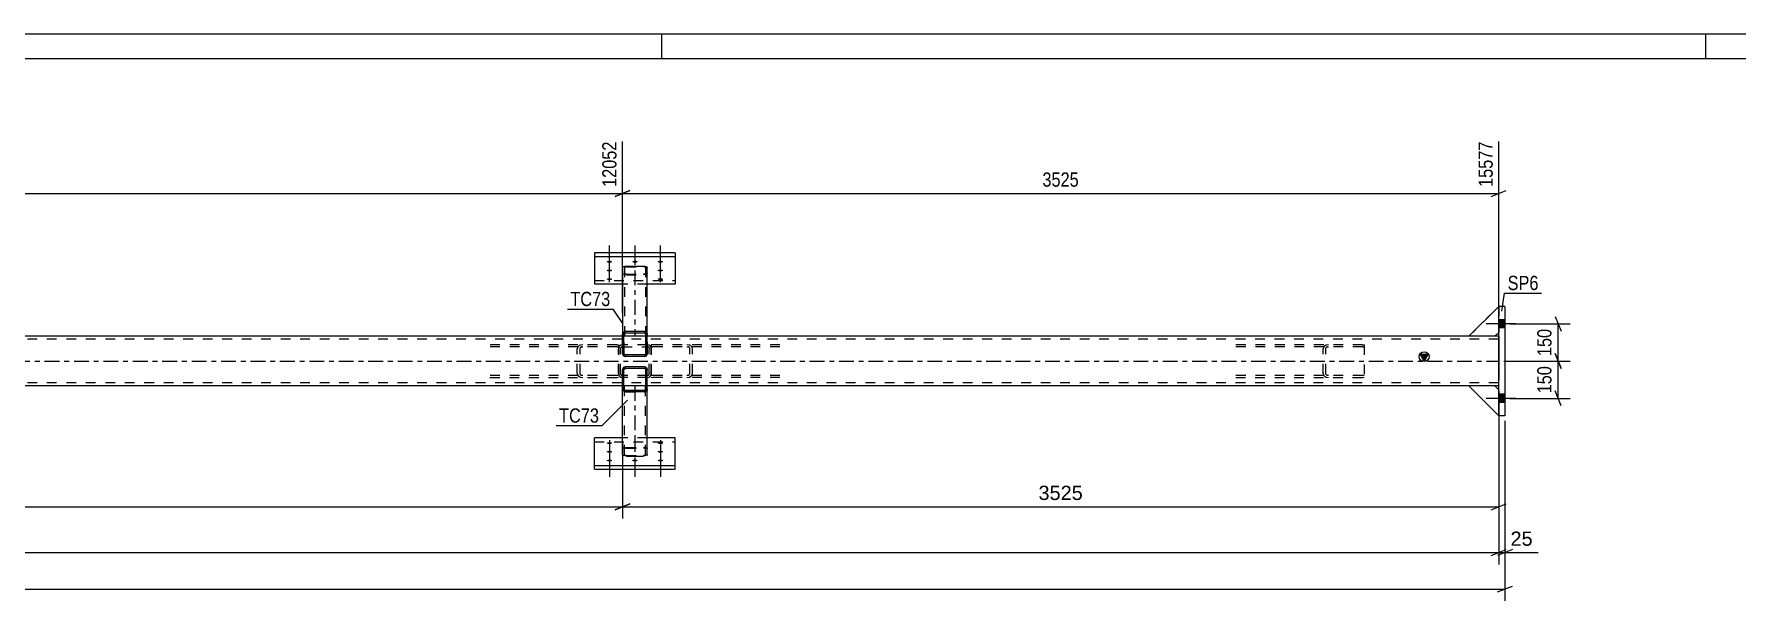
# Model space of a CAD drawing. Header units: millimetres. Extents: x -188 to 1001, y -633 to 208.
# Drawn here: x 454.7 to 797.2, y 93.7 to 207.8 of the extents above; entities that cross this region are included whole.
import ezdxf

# ---------------------------------------------------------------- set-up
doc = ezdxf.new("R2010")
doc.units = ezdxf.units.MM
doc.linetypes.add('DXK_LINE_DOT2', pattern=[3.9198, 1.9599, -1.9599])
doc.linetypes.add('DXK_LINE_DOT3', pattern=[5.9187, 2.979, -0.9799, 0.9799, -0.9799])
doc.styles.add('Arial', font='ARIAL.TTF', dxfattribs={"height": 0.2})
doc.styles.add('Arial Narrow', font='ARIALN.TTF', dxfattribs={"height": 0.2})

# ---------------------------------------------------------------- blocks, each defined once
blk = doc.blocks.new('Unknown-761552178-1163')
at = {"color": 5, "linetype": 'Continuous'}
for p, q in [((1000.95, 207.78), (-188.05, 207.78)), ((580.95, 202.78), (580.95, 207.78)), ((790.95, 202.78), (790.95, 207.78)), ((995.95, 202.78), (-183.05, 202.78))]:
    blk.add_line(p, q, dxfattribs=at)
blk = doc.blocks.new('Part-761552178-2354 - 2231')
at = {"color": 2, "linetype": 'Continuous'}
for p, q in [((743.3, 146.98), (749.3, 152.98)), ((749.3, 147.73), (748.55, 146.98)), ((748.55, 146.98), (743.3, 146.98))]:
    blk.add_line(p, q, dxfattribs=at)
at = {"color": 7, "linetype": 'DXK_LINE_DOT2'}
for p, q in [((749.3, 152.98), (749.3, 152.98)), ((749.3, 152.98), (749.3, 147.73)), ((749.3, 152.98), (749.3, 152.98)), ((749.3, 147.73), (749.3, 147.73)), ((749.3, 147.73), (749.3, 147.73))]:
    blk.add_line(p, q, dxfattribs=at)
blk = doc.blocks.new('Part-761552178-2298 - 2231')
at = {"color": 2, "linetype": 'Continuous'}
for p, q in [((573.11, 160.91), (573.29, 161)), ((573.29, 161), (573.55, 161.06)), ((573.55, 161.06), (573.85, 161.08)), ((573.85, 161.08), (577.25, 161.08)), ((577.25, 161.08), (577.56, 161.06)), ((577.56, 161.06), (577.82, 161)), ((577.82, 161), (577.99, 160.91)), ((573.05, 160.8), (573.11, 160.91)), ((573.05, 160.8), (573.05, 147.34)), ((577.99, 160.91), (578.05, 160.8)), ((578.05, 146.98), (578.05, 160.8)), ((577.75, 146.98), (573.35, 146.98)), ((578.05, 146.98), (578.05, 146.98))]:
    blk.add_line(p, q, dxfattribs=at)
at = {"color": 7, "linetype": 'DXK_LINE_DOT2'}
for p, q in [((573.11, 159.53), (573.05, 159.64)), ((573.29, 159.45), (573.11, 159.53)), ((573.55, 159.39), (573.29, 159.45)), ((573.48, 160.85), (573.45, 160.8)), ((573.45, 160.8), (573.45, 147.89)), ((573.45, 159.64), (573.48, 159.59)), ((573.57, 160.9), (573.48, 160.85)), ((573.48, 159.59), (573.57, 159.54)), ((573.85, 159.37), (573.55, 159.39)), ((573.7, 160.93), (573.57, 160.9)), ((573.57, 159.54), (573.7, 159.51)), ((573.85, 160.94), (573.7, 160.93)), ((573.7, 159.51), (573.85, 159.5)), ((573.85, 160.94), (577.25, 160.94)), ((573.85, 159.5), (577.25, 159.5)), ((573.85, 159.37), (577.25, 159.37)), ((577.41, 160.93), (577.25, 160.94)), ((577.25, 159.5), (577.41, 159.51)), ((577.56, 159.39), (577.25, 159.37)), ((577.54, 160.9), (577.41, 160.93)), ((577.41, 159.51), (577.54, 159.54)), ((577.62, 160.85), (577.54, 160.9)), ((577.54, 159.54), (577.62, 159.59)), ((577.82, 159.45), (577.56, 159.39)), ((577.65, 160.8), (577.62, 160.85)), ((577.62, 159.59), (577.65, 159.64)), ((577.65, 160.8), (577.65, 146.98)), ((577.99, 159.53), (577.82, 159.45)), ((578.05, 159.64), (577.99, 159.53)), ((573.05, 147.34), (573.05, 146.98)), ((573.45, 147.89), (573.45, 146.98)), ((573.35, 146.98), (573.05, 146.98)), ((578.05, 146.98), (577.75, 146.98))]:
    blk.add_line(p, q, dxfattribs=at)
at = {"color": 7, "linetype": 'DXK_LINE_DOT3'}
blk.add_line((575.55, 160.22), (575.55, 146.98), dxfattribs=at)
blk = doc.blocks.new('Part-761552178-2237 - 2231')
at = {"color": 2, "linetype": 'Continuous'}
for p, q in [((573.1, 140.43), (573.05, 140.2)), ((573.23, 140.63), (573.1, 140.43)), ((573.42, 140.76), (573.23, 140.63)), ((573.65, 140.8), (573.42, 140.76)), ((573.44, 140.42), (573.54, 140.48)), ((573.54, 140.48), (573.44, 140.42)), ((573.54, 140.48), (573.65, 140.5)), ((577.45, 140.8), (573.65, 140.8)), ((577.45, 140.5), (573.65, 140.5)), ((577.68, 140.76), (577.45, 140.8)), ((577.45, 140.5), (577.57, 140.48)), ((577.57, 140.48), (577.66, 140.42)), ((577.88, 140.63), (577.68, 140.76)), ((578.01, 140.43), (577.88, 140.63)), ((578.05, 140.2), (578.01, 140.43)), ((578.01, 140.43), (578.05, 140.2)), ((573.05, 136.4), (573.05, 140.2)), ((573.35, 140.2), (573.37, 140.32)), ((573.38, 140.32), (573.35, 140.2)), ((573.35, 140.2), (573.35, 140.2)), ((573.35, 138.18), (573.35, 140.2)), ((573.35, 136.4), (573.35, 140.2)), ((573.35, 136.98), (573.35, 138.18)), ((573.37, 140.32), (573.44, 140.42)), ((573.44, 140.42), (573.38, 140.32)), ((577.66, 140.42), (577.73, 140.32)), ((577.73, 140.32), (577.75, 140.2)), ((577.75, 136.4), (577.75, 140.2)), ((578.05, 136.4), (578.05, 140.2)), ((578.05, 138.18), (578.05, 140.2)), ((578.05, 140.2), (578.05, 140.2)), ((578.05, 136.98), (578.05, 138.18)), ((573.05, 136.4), (573.1, 136.17)), ((573.1, 136.17), (573.23, 135.98)), ((573.23, 135.98), (573.42, 135.85)), ((573.35, 136.98), (573.35, 136.98)), ((573.35, 136.4), (573.35, 136.98)), ((573.35, 136.98), (573.35, 136.98)), ((573.35, 136.98), (573.35, 136.98)), ((573.35, 136.4), (573.35, 136.4)), ((573.37, 136.29), (573.35, 136.4)), ((573.35, 136.4), (573.38, 136.29)), ((573.44, 136.19), (573.37, 136.29)), ((573.38, 136.29), (573.44, 136.19)), ((573.42, 135.85), (573.65, 135.8)), ((573.54, 136.13), (573.44, 136.19)), ((573.44, 136.19), (573.54, 136.13)), ((573.65, 136.1), (573.54, 136.13)), ((577.45, 136.1), (573.65, 136.1)), ((577.45, 135.8), (573.65, 135.8)), ((577.57, 136.13), (577.45, 136.1)), ((577.45, 135.8), (577.68, 135.85)), ((577.66, 136.19), (577.57, 136.13)), ((577.73, 136.29), (577.66, 136.19)), ((577.68, 135.85), (577.88, 135.98)), ((577.88, 135.98), (577.68, 135.85)), ((577.75, 136.4), (577.73, 136.29)), ((577.88, 135.98), (578.01, 136.17)), ((578.01, 136.17), (577.88, 135.98)), ((578.01, 136.17), (578.05, 136.4)), ((578.05, 136.4), (578.01, 136.17)), ((578.05, 136.98), (578.05, 136.98)), ((578.05, 136.4), (578.05, 136.98)), ((578.05, 136.98), (578.05, 136.98)), ((578.05, 136.98), (578.05, 136.98)), ((578.05, 136.4), (578.05, 136.4))]:
    blk.add_line(p, q, dxfattribs=at)
at = {"color": 7, "linetype": 'DXK_LINE_DOT2'}
for p, q in [((573.05, 140.2), (573.1, 140.43)), ((573.42, 140.76), (573.65, 140.8)), ((573.65, 140.5), (573.54, 140.48)), ((573.65, 140.5), (573.65, 140.5)), ((577.45, 140.8), (577.45, 140.8)), ((577.45, 140.8), (577.45, 140.8)), ((577.45, 140.8), (577.68, 140.76)), ((577.45, 140.5), (577.45, 140.5)), ((577.45, 140.5), (577.45, 140.5)), ((577.57, 140.48), (577.45, 140.5)), ((577.66, 140.42), (577.57, 140.48)), ((573.05, 140.2), (573.05, 140.2)), ((573.05, 140.2), (573.05, 136.98)), ((573.35, 138.18), (573.35, 138.18)), ((577.73, 140.32), (577.66, 140.42)), ((577.75, 140.2), (577.73, 140.32)), ((577.75, 140.2), (577.75, 140.2)), ((577.75, 140.2), (577.75, 136.98)), ((578.05, 138.18), (578.05, 138.18)), ((573.05, 136.98), (573.05, 136.98)), ((573.05, 136.98), (573.05, 136.4)), ((573.35, 136.98), (573.05, 136.98)), ((573.05, 136.4), (573.05, 136.4)), ((573.1, 136.17), (573.05, 136.4)), ((573.23, 135.98), (573.1, 136.17)), ((573.42, 135.85), (573.23, 135.98)), ((573.65, 135.8), (573.42, 135.85)), ((573.54, 136.13), (573.65, 136.1)), ((573.65, 136.1), (573.65, 136.1)), ((573.65, 135.8), (577.45, 135.8)), ((577.45, 136.1), (577.57, 136.13)), ((577.45, 136.1), (577.45, 136.1)), ((577.45, 136.1), (577.45, 136.1)), ((577.68, 135.85), (577.45, 135.8)), ((577.45, 135.8), (577.45, 135.8)), ((577.57, 136.13), (577.66, 136.19)), ((577.66, 136.19), (577.73, 136.29)), ((577.73, 136.29), (577.75, 136.4)), ((577.75, 136.98), (577.75, 136.98)), ((577.75, 136.98), (577.75, 136.4)), ((578.05, 136.98), (577.75, 136.98)), ((577.75, 136.4), (577.75, 136.4))]:
    blk.add_line(p, q, dxfattribs=at)
blk.add_arc((573.65, 140.2), 0.6, 112.4979, 157.4979, dxfattribs=at)
at = {"color": 2, "linetype": 'Continuous'}
blk.add_arc((577.45, 140.2), 0.6, 22.4979, 67.4979, dxfattribs=at)
blk = doc.blocks.new('Part-761552178-2238 - 2231')
at = {"color": 2, "linetype": 'Continuous'}
for p, q in [((573.1, 147.56), (573.05, 147.33)), ((573.05, 143.53), (573.05, 147.33)), ((573.23, 147.76), (573.1, 147.56)), ((573.42, 147.89), (573.23, 147.76)), ((573.35, 147.33), (573.37, 147.45)), ((573.38, 147.45), (573.35, 147.33)), ((573.35, 147.33), (573.35, 147.33)), ((573.35, 146.98), (573.35, 147.33)), ((573.35, 143.53), (573.35, 147.33)), ((573.37, 147.45), (573.44, 147.54)), ((573.44, 147.54), (573.38, 147.45)), ((573.65, 147.93), (573.42, 147.89)), ((573.44, 147.54), (573.54, 147.61)), ((573.54, 147.61), (573.44, 147.54)), ((573.54, 147.61), (573.65, 147.63)), ((577.45, 147.93), (573.65, 147.93)), ((577.45, 147.63), (573.65, 147.63)), ((577.68, 147.89), (577.45, 147.93)), ((577.45, 147.63), (577.57, 147.61)), ((577.57, 147.61), (577.66, 147.54)), ((577.66, 147.54), (577.73, 147.45)), ((577.88, 147.76), (577.68, 147.89)), ((577.68, 147.89), (577.88, 147.76)), ((577.73, 147.45), (577.75, 147.33)), ((577.75, 143.53), (577.75, 147.33)), ((578.01, 147.56), (577.88, 147.76)), ((577.88, 147.76), (578.01, 147.56)), ((578.05, 147.33), (578.01, 147.56)), ((578.01, 147.56), (578.05, 147.33)), ((578.05, 143.53), (578.05, 147.33)), ((578.05, 147.33), (578.05, 147.33)), ((578.05, 146.98), (578.05, 147.33)), ((573.35, 145.78), (573.35, 146.98)), ((573.35, 146.98), (573.35, 146.98)), ((573.35, 146.98), (573.35, 146.98)), ((573.35, 146.98), (573.35, 146.98)), ((573.35, 145.78), (573.35, 143.53)), ((578.05, 145.78), (578.05, 146.98)), ((578.05, 146.98), (578.05, 146.98)), ((578.05, 146.98), (578.05, 146.98)), ((578.05, 146.98), (578.05, 146.98)), ((578.05, 145.78), (578.05, 143.53)), ((573.05, 143.53), (573.1, 143.3)), ((573.1, 143.3), (573.23, 143.11)), ((573.23, 143.11), (573.42, 142.98)), ((573.35, 143.53), (573.35, 143.53)), ((573.37, 143.42), (573.35, 143.53)), ((573.35, 143.53), (573.38, 143.42)), ((573.44, 143.32), (573.37, 143.42)), ((573.38, 143.42), (573.44, 143.32)), ((573.42, 142.98), (573.65, 142.93)), ((573.54, 143.26), (573.44, 143.32)), ((573.44, 143.32), (573.54, 143.26)), ((573.65, 143.23), (573.54, 143.26)), ((577.45, 143.23), (573.65, 143.23)), ((577.45, 142.93), (573.65, 142.93)), ((577.57, 143.26), (577.45, 143.23)), ((577.45, 142.93), (577.68, 142.98)), ((577.66, 143.32), (577.57, 143.26)), ((577.73, 143.42), (577.66, 143.32)), ((577.68, 142.98), (577.88, 143.11)), ((577.75, 143.53), (577.73, 143.42)), ((577.88, 143.11), (578.01, 143.3)), ((578.01, 143.3), (578.05, 143.53)), ((578.05, 143.53), (578.01, 143.3)), ((578.05, 143.53), (578.05, 143.53))]:
    blk.add_line(p, q, dxfattribs=at)
at = {"color": 7, "linetype": 'DXK_LINE_DOT2'}
for p, q in [((573.05, 147.33), (573.1, 147.56)), ((573.05, 147.33), (573.05, 147.33)), ((573.05, 147.33), (573.05, 146.98)), ((573.1, 147.56), (573.23, 147.76)), ((573.23, 147.76), (573.42, 147.89)), ((573.42, 147.89), (573.65, 147.93)), ((573.65, 147.63), (573.54, 147.61)), ((577.45, 147.93), (573.65, 147.93)), ((573.65, 147.63), (573.65, 147.63)), ((577.45, 147.93), (577.45, 147.93)), ((577.45, 147.93), (577.68, 147.89)), ((577.45, 147.63), (577.45, 147.63)), ((577.57, 147.61), (577.45, 147.63)), ((577.66, 147.54), (577.57, 147.61)), ((577.73, 147.45), (577.66, 147.54)), ((577.75, 147.33), (577.73, 147.45)), ((577.75, 147.33), (577.75, 147.33)), ((577.75, 147.33), (577.75, 146.98)), ((573.05, 146.98), (573.05, 146.98)), ((573.05, 146.98), (573.05, 143.53)), ((573.35, 146.98), (573.05, 146.98)), ((573.35, 145.78), (573.35, 145.78)), ((577.75, 146.98), (577.75, 146.98)), ((577.75, 146.98), (577.75, 143.53)), ((578.05, 146.98), (577.75, 146.98)), ((578.05, 145.78), (578.05, 145.78)), ((573.05, 143.53), (573.05, 143.53)), ((573.1, 143.3), (573.05, 143.53)), ((573.65, 142.93), (573.42, 142.98)), ((573.54, 143.26), (573.65, 143.23)), ((573.65, 143.23), (573.65, 143.23)), ((577.45, 143.23), (577.57, 143.26)), ((577.45, 143.23), (577.45, 143.23)), ((577.45, 143.23), (577.45, 143.23)), ((577.68, 142.98), (577.45, 142.93)), ((577.45, 142.93), (577.45, 142.93)), ((577.45, 142.93), (577.45, 142.93)), ((577.57, 143.26), (577.66, 143.32)), ((577.66, 143.32), (577.73, 143.42)), ((577.73, 143.42), (577.75, 143.53)), ((577.75, 143.53), (577.75, 143.53))]:
    blk.add_line(p, q, dxfattribs=at)
at = {"color": 7, "linetype": 'DXK_LINE_DOT3'}
blk.add_line((575.55, 145.43), (575.55, 145.43), dxfattribs=at)
at = {"color": 7, "linetype": 'DXK_LINE_DOT2'}
blk.add_arc((573.65, 143.53), 0.6, 202.5012, 247.5012, dxfattribs=at)
at = {"color": 2, "linetype": 'Continuous'}
blk.add_arc((577.45, 143.53), 0.6, 292.5012, 337.5012, dxfattribs=at)
blk = doc.blocks.new('Part-761552178-2246 - 2231')
at = {"color": 7, "linetype": 'DXK_LINE_DOT2'}
for p, q in [((571.93, 145.28), (546.4, 145.28)), ((571.93, 144.88), (546.4, 144.88)), ((564.05, 144.79), (563.96, 144.48)), ((563.96, 139.48), (563.96, 144.48)), ((564.51, 144.48), (564.55, 144.63)), ((564.51, 139.48), (564.51, 144.48)), ((565.06, 145.28), (564.64, 145.22)), ((564.85, 144.85), (565.06, 144.88)), ((571.93, 145.28), (572.25, 145.23)), ((571.93, 144.88), (572.14, 144.85)), ((572.14, 144.85), (572.25, 144.8)), ((572.25, 145.23), (572.25, 138.73)), ((571.93, 139.08), (546.4, 139.08)), ((546.4, 138.68), (571.93, 138.68)), ((563.96, 139.48), (564.05, 139.17)), ((564.55, 139.33), (564.51, 139.48)), ((564.64, 138.74), (565.06, 138.68)), ((565.06, 139.08), (564.85, 139.11)), ((572.14, 139.11), (571.93, 139.08)), ((571.93, 138.68), (572.25, 138.73)), ((572.25, 139.17), (572.14, 139.11))]:
    blk.add_line(p, q, dxfattribs=at)
for centre, radius, start, end in [((564.89, 144.25), 1, 104.5547, 147.5896), ((564.98, 144.37), 0.501, 104.5547, 147.5896), ((564.89, 139.71), 1, 212.4104, 255.4453), ((564.98, 139.6), 0.501, 212.4104, 255.4453)]:
    blk.add_arc(centre, radius, start, end, dxfattribs=at)
blk = doc.blocks.new('Part-761552178-2248 - 2231')
at = {"color": 7, "linetype": 'DXK_LINE_DOT2'}
for p, q in [((721.93, 145.28), (696.4, 145.28)), ((721.93, 144.88), (696.4, 144.88)), ((714.05, 144.79), (713.96, 144.48)), ((713.96, 139.48), (713.96, 144.48)), ((714.51, 144.48), (714.55, 144.63)), ((714.51, 139.48), (714.51, 144.48)), ((715.06, 145.28), (714.64, 145.22)), ((714.85, 144.85), (715.06, 144.88)), ((721.93, 145.28), (722.25, 145.23)), ((721.93, 144.88), (722.14, 144.85)), ((722.14, 144.85), (722.25, 144.8)), ((722.25, 145.23), (722.25, 138.73)), ((721.93, 139.08), (696.4, 139.08)), ((696.4, 138.68), (721.93, 138.68)), ((713.96, 139.48), (714.05, 139.17)), ((714.55, 139.33), (714.51, 139.48)), ((714.64, 138.74), (715.06, 138.68)), ((715.06, 139.08), (714.85, 139.11)), ((722.14, 139.11), (721.93, 139.08)), ((721.93, 138.68), (722.25, 138.73)), ((722.25, 139.17), (722.14, 139.11))]:
    blk.add_line(p, q, dxfattribs=at)
for centre, radius, start, end in [((714.89, 144.25), 1, 104.5547, 147.5895), ((714.98, 144.37), 0.501, 104.5547, 147.5895), ((714.89, 139.71), 1, 212.4105, 255.4453), ((714.98, 139.6), 0.501, 212.4105, 255.4453)]:
    blk.add_arc(centre, radius, start, end, dxfattribs=at)
blk = doc.blocks.new('Part-761552178-2249 - 2231')
at = {"color": 7, "linetype": 'DXK_LINE_DOT2'}
for p, q in [((579.17, 145.28), (578.85, 145.23)), ((578.85, 145.23), (578.85, 138.73)), ((578.85, 144.8), (578.96, 144.85)), ((578.96, 144.85), (579.17, 144.88)), ((604.69, 145.28), (579.17, 145.28)), ((604.69, 144.88), (579.17, 144.88)), ((586.45, 145.22), (586.03, 145.28)), ((586.03, 144.88), (586.24, 144.85)), ((586.54, 144.63), (586.58, 144.48)), ((586.58, 139.48), (586.58, 144.48)), ((587.13, 144.48), (587.05, 144.79)), ((587.13, 139.48), (587.13, 144.48)), ((578.96, 139.11), (578.85, 139.17)), ((578.85, 138.73), (579.17, 138.68)), ((579.17, 139.08), (578.96, 139.11)), ((604.69, 139.08), (579.17, 139.08)), ((604.69, 138.68), (579.17, 138.68)), ((586.24, 139.11), (586.03, 139.08)), ((586.03, 138.68), (586.45, 138.74)), ((586.58, 139.48), (586.54, 139.33)), ((587.05, 139.17), (587.13, 139.48))]:
    blk.add_line(p, q, dxfattribs=at)
for centre, radius, start, end in [((586.12, 144.37), 0.501, 32.4105, 75.4453), ((586.2, 144.25), 1, 32.4105, 75.4453), ((586.12, 139.6), 0.501, 284.5547, 327.5895), ((586.2, 139.71), 1, 284.5547, 327.5895)]:
    blk.add_arc(centre, radius, start, end, dxfattribs=at)
blk = doc.blocks.new('Part-761552178-2321 - 2231')
at = {"color": 2, "linetype": 'Continuous'}
for p, q in [((583.68, 163.75), (567.43, 163.75)), ((567.43, 163.75), (567.43, 157.44)), ((567.43, 163), (583.68, 163)), ((583.68, 163.75), (583.68, 157.44)), ((573.05, 157.44), (567.43, 157.44)), ((583.68, 157.44), (578.05, 157.44))]:
    blk.add_line(p, q, dxfattribs=at)
at = {"color": 7, "linetype": 'DXK_LINE_DOT2'}
for p, q in [((567.43, 158.19), (583.68, 158.19)), ((578.05, 157.44), (573.05, 157.44))]:
    blk.add_line(p, q, dxfattribs=at)
blk = doc.blocks.new('Part-761552178-2310 - 2231')
at = {"color": 2, "linetype": 'Continuous'}
for p, q in [((749.3, 130.98), (749.3, 152.98)), ((750.55, 152.98), (749.3, 152.98)), ((750.55, 152.98), (750.55, 130.98)), ((750.55, 130.98), (749.3, 130.98))]:
    blk.add_line(p, q, dxfattribs=at)
blk = doc.blocks.new('Part-761552178-2254 - 2231')
at = {"color": 7, "linetype": 'DXK_LINE_DOT2'}
for p, q in [((572.31, 144.79), (572.25, 144.48)), ((572.25, 139.48), (572.25, 144.48)), ((572.65, 144.48), (572.68, 144.63)), ((572.65, 139.48), (572.65, 144.48)), ((573.05, 145.28), (572.74, 145.22)), ((572.89, 144.85), (573.05, 144.88)), ((578.05, 145.28), (573.05, 145.28)), ((573.05, 144.88), (578.05, 144.88)), ((578.35, 145.22), (578.05, 145.28)), ((578.05, 144.88), (578.2, 144.85)), ((578.42, 144.63), (578.45, 144.48)), ((578.45, 139.48), (578.45, 144.48)), ((578.85, 144.48), (578.79, 144.79)), ((578.85, 139.48), (578.85, 144.48)), ((572.25, 139.48), (572.31, 139.17)), ((572.68, 139.33), (572.65, 139.48)), ((572.74, 138.74), (573.05, 138.68)), ((573.05, 139.08), (572.89, 139.11)), ((578.05, 139.08), (573.05, 139.08)), ((578.05, 138.68), (573.05, 138.68)), ((578.2, 139.11), (578.05, 139.08)), ((578.05, 138.68), (578.35, 138.74)), ((578.45, 139.48), (578.42, 139.33)), ((578.79, 139.17), (578.85, 139.48))]:
    blk.add_line(p, q, dxfattribs=at)
for centre, radius, start, end in [((573.05, 144.48), 0.8, 112.5, 157.5), ((573.05, 144.48), 0.4, 112.5, 157.5), ((578.05, 144.48), 0.4, 22.5, 67.5), ((578.05, 144.48), 0.8, 22.5, 67.5), ((573.05, 139.48), 0.8, 202.5, 247.5), ((573.05, 139.48), 0.4, 202.5, 247.5), ((578.05, 139.48), 0.4, 292.5, 337.5), ((578.05, 139.48), 0.8, 292.5, 337.5)]:
    blk.add_arc(centre, radius, start, end, dxfattribs=at)
blk = doc.blocks.new('Part-761552178-2275 - 2231')
at = {"color": 7, "linetype": 'DXK_LINE_DOT2'}
for p, q in [((573.05, 136.4), (573.05, 136.98)), ((573.35, 136.98), (573.05, 136.98)), ((573.45, 123.16), (573.45, 136.98)), ((577.65, 123.16), (577.65, 136.98)), ((578.05, 136.98), (577.75, 136.98)), ((573.05, 124.32), (573.11, 124.43)), ((573.11, 124.43), (573.29, 124.52)), ((573.29, 124.52), (573.55, 124.57)), ((573.48, 124.37), (573.45, 124.32)), ((573.57, 124.42), (573.48, 124.37)), ((573.55, 124.57), (573.85, 124.6)), ((573.7, 124.45), (573.57, 124.42)), ((573.85, 124.46), (573.7, 124.45)), ((573.85, 124.6), (577.25, 124.6)), ((573.85, 124.46), (577.25, 124.46)), ((577.25, 124.6), (577.56, 124.57)), ((577.41, 124.45), (577.25, 124.46)), ((577.54, 124.42), (577.41, 124.45)), ((577.54, 124.42), (577.56, 124.41)), ((577.56, 124.57), (577.82, 124.52)), ((577.56, 124.41), (577.62, 124.37)), ((577.65, 124.32), (577.62, 124.37)), ((577.82, 124.52), (577.99, 124.43)), ((577.99, 124.43), (578.05, 124.32)), ((573.45, 123.16), (573.48, 123.11)), ((573.48, 123.11), (573.57, 123.06)), ((573.57, 123.06), (573.7, 123.03)), ((573.7, 123.03), (573.85, 123.02)), ((573.85, 123.02), (577.25, 123.02)), ((577.25, 123.02), (577.41, 123.03)), ((577.41, 123.03), (577.54, 123.06)), ((577.54, 123.06), (577.62, 123.11)), ((577.62, 123.11), (577.65, 123.16))]:
    blk.add_line(p, q, dxfattribs=at)
at = {"color": 2, "linetype": 'Continuous'}
for p, q in [((573.05, 123.16), (573.05, 136.4)), ((577.75, 136.98), (573.35, 136.98)), ((578.05, 136.98), (578.05, 136.98)), ((578.05, 123.16), (578.05, 136.98)), ((573.11, 123.05), (573.05, 123.16)), ((573.29, 122.97), (573.11, 123.05)), ((573.55, 122.91), (573.29, 122.97)), ((573.85, 122.89), (573.55, 122.91)), ((573.85, 122.89), (577.25, 122.89)), ((577.56, 122.91), (577.25, 122.89)), ((577.82, 122.97), (577.56, 122.91)), ((577.99, 123.05), (577.82, 122.97)), ((578.05, 123.16), (577.99, 123.05))]:
    blk.add_line(p, q, dxfattribs=at)
at = {"color": 7, "linetype": 'DXK_LINE_DOT3'}
blk.add_line((575.55, 136.98), (575.55, 123.74), dxfattribs=at)
blk = doc.blocks.new('Part-761552178-2318 - 2231')
at = {"color": 2, "linetype": 'Continuous'}
for p, q in [((567.43, 120.21), (567.43, 126.52)), ((573.05, 126.52), (567.43, 126.52)), ((583.68, 126.52), (578.05, 126.52)), ((583.68, 120.21), (583.68, 126.52)), ((567.43, 120.96), (583.68, 120.96)), ((567.43, 120.21), (583.68, 120.21))]:
    blk.add_line(p, q, dxfattribs=at)
at = {"color": 7, "linetype": 'DXK_LINE_DOT2'}
for p, q in [((567.43, 125.77), (583.68, 125.77)), ((578.05, 126.52), (573.05, 126.52))]:
    blk.add_line(p, q, dxfattribs=at)
blk = doc.blocks.new('Part-761552178-2342 - 2231')
at = {"color": 7, "linetype": 'DXK_LINE_DOT2'}
for p, q in [((748.55, 136.98), (743.3, 136.98)), ((743.3, 136.98), (749.3, 130.98)), ((749.3, 136.23), (748.55, 136.98)), ((749.3, 130.98), (749.3, 136.23))]:
    blk.add_line(p, q, dxfattribs=at)
blk = doc.blocks.new('Part-761552178-2345 - 2231')
at = {"color": 2, "linetype": 'Continuous'}
for p, q in [((748.55, 136.98), (743.3, 136.98)), ((743.3, 136.98), (749.3, 130.98)), ((749.3, 136.23), (748.55, 136.98))]:
    blk.add_line(p, q, dxfattribs=at)
at = {"color": 7, "linetype": 'DXK_LINE_DOT2'}
for p, q in [((749.3, 136.23), (749.3, 136.23)), ((749.3, 136.23), (749.3, 136.23)), ((749.3, 130.98), (749.3, 136.23)), ((749.3, 130.98), (749.3, 130.98)), ((749.3, 130.98), (749.3, 130.98))]:
    blk.add_line(p, q, dxfattribs=at)
blk = doc.blocks.new('Part-761552178-2348 - 2231')
at = {"color": 7, "linetype": 'DXK_LINE_DOT2'}
for p, q in [((748.55, 136.98), (743.3, 136.98)), ((743.3, 136.98), (749.3, 130.98)), ((749.3, 136.23), (748.55, 136.98)), ((749.3, 130.98), (749.3, 136.23))]:
    blk.add_line(p, q, dxfattribs=at)
blk = doc.blocks.new('Part-761552178-2351 - 2231')
at = {"color": 7, "linetype": 'DXK_LINE_DOT2'}
for p, q in [((743.3, 146.98), (749.3, 152.98)), ((749.3, 152.98), (749.3, 147.73)), ((749.3, 147.73), (748.55, 146.98)), ((748.55, 146.98), (743.3, 146.98))]:
    blk.add_line(p, q, dxfattribs=at)
blk = doc.blocks.new('Part-761552178-2357 - 2231')
at = {"color": 7, "linetype": 'DXK_LINE_DOT2'}
for p, q in [((743.3, 146.98), (749.3, 152.98)), ((749.3, 152.98), (749.3, 147.73)), ((749.3, 147.73), (748.55, 146.98)), ((748.55, 146.98), (743.3, 146.98))]:
    blk.add_line(p, q, dxfattribs=at)
blk = doc.blocks.new('Part-761552178-2362 - 2231')
at = {"linetype": 'Continuous'}
blk.add_hatch(color=2, dxfattribs=at).paths.add_polyline_path([(734.3, 141.98), (733.5, 143.38), (735.1, 143.38)])
at = {"color": 7, "linetype": 'DXK_LINE_DOT2'}
for p, q in [((749.3, 146.38), (24.75, 146.38)), ((578.05, 146.98), (573.05, 146.98)), ((749.3, 146.98), (749.3, 145.78)), ((749.3, 146.98), (749.3, 146.63)), ((749.3, 137.58), (24.75, 137.58)), ((749.3, 136.98), (749.3, 138.18)), ((578.05, 136.98), (573.05, 136.98)), ((748.55, 136.98), (743.3, 136.98))]:
    blk.add_line(p, q, dxfattribs=at)
at = {"color": 2, "linetype": 'Continuous'}
for p, q in [((573.05, 146.98), (278.05, 146.98)), ((749.3, 146.98), (578.05, 146.98)), ((749.3, 145.78), (749.3, 138.18)), ((734.3, 141.98), (733.5, 143.38)), ((733.5, 143.38), (735.1, 143.38)), ((735.1, 143.38), (734.3, 141.98)), ((573.05, 136.98), (278.05, 136.98)), ((743.3, 136.98), (578.05, 136.98)), ((749.3, 136.98), (748.55, 136.98))]:
    blk.add_line(p, q, dxfattribs=at)
at = {"color": 7, "linetype": 'DXK_LINE_DOT3'}
blk.add_line((24.75, 141.98), (749.3, 141.98), dxfattribs=at)
at = {"color": 2, "linetype": 'Continuous'}
blk.add_circle((734.3, 142.88), 1, dxfattribs=at)
blk = doc.blocks.new('Bolt-761552178-2408 - 2231')
at = {"linetype": 'Continuous'}
for points in [[(749.3, 150.31), (749.3, 148.66), (750.55, 148.66), (750.55, 150.31)], [(749.3, 150.31), (749.3, 148.66), (750.55, 148.66), (750.55, 150.31)], [(749.3, 135.31), (749.3, 133.66), (750.55, 133.66), (750.55, 135.31)], [(749.3, 135.31), (749.3, 133.66), (750.55, 133.66), (750.55, 135.31)]]:
    blk.add_hatch(color=1, dxfattribs=at).paths.add_polyline_path(points)
at = {"color": 1, "linetype": 'Continuous'}
for p, q in [((752.75, 149.48), (746.8, 149.48)), ((752.75, 149.48), (746.8, 149.48)), ((750.55, 150.31), (749.3, 150.31)), ((750.55, 150.31), (749.3, 150.31)), ((750.55, 148.66), (749.3, 148.66)), ((750.55, 148.66), (749.3, 148.66)), ((752.75, 134.48), (746.8, 134.48)), ((752.75, 134.48), (746.8, 134.48)), ((750.55, 135.31), (749.3, 135.31)), ((750.55, 135.31), (749.3, 135.31)), ((750.55, 133.66), (749.3, 133.66)), ((750.55, 133.66), (749.3, 133.66))]:
    blk.add_line(p, q, dxfattribs=at)
blk = doc.blocks.new('Bolt-761552178-2412 - 2231')
at = {"linetype": 'Continuous'}
for points in [[(570.43, 125.3), (570.31, 125.31), (570.2, 125.32), (570.1, 125.34), (570.02, 125.37), (569.95, 125.4), (569.9, 125.43), (569.88, 125.47), (569.88, 125.51), (569.9, 125.55), (569.95, 125.59), (570.02, 125.62), (570.1, 125.65), (570.2, 125.66), (570.31, 125.68), (570.43, 125.68), (570.54, 125.68), (570.65, 125.66), (570.75, 125.65), (570.84, 125.62), (570.9, 125.59), (570.95, 125.55), (570.97, 125.51), (570.97, 125.47), (570.95, 125.43), (570.9, 125.4), (570.84, 125.37), (570.75, 125.34), (570.65, 125.32), (570.54, 125.31)], [(570.43, 123.56), (570.31, 123.56), (570.2, 123.58), (570.1, 123.6), (570.02, 123.62), (569.95, 123.65), (569.9, 123.69), (569.88, 123.73), (569.88, 123.77), (569.9, 123.81), (569.95, 123.84), (570.02, 123.87), (570.1, 123.9), (570.2, 123.92), (570.31, 123.93), (570.43, 123.94), (570.54, 123.93), (570.65, 123.92), (570.75, 123.9), (570.84, 123.87), (570.9, 123.84), (570.95, 123.81), (570.97, 123.77), (570.97, 123.73), (570.95, 123.69), (570.9, 123.65), (570.84, 123.62), (570.75, 123.6), (570.65, 123.58), (570.54, 123.56)], [(580.68, 125.3), (580.56, 125.31), (580.45, 125.32), (580.35, 125.34), (580.27, 125.37), (580.2, 125.4), (580.15, 125.43), (580.13, 125.47), (580.13, 125.51), (580.15, 125.55), (580.2, 125.59), (580.27, 125.62), (580.35, 125.65), (580.45, 125.66), (580.56, 125.68), (580.68, 125.68), (580.79, 125.68), (580.9, 125.66), (581, 125.65), (581.09, 125.62), (581.15, 125.59), (581.2, 125.55), (581.22, 125.51), (581.22, 125.47), (581.2, 125.43), (581.15, 125.4), (581.09, 125.37), (581, 125.34), (580.9, 125.32), (580.79, 125.31)], [(580.68, 123.56), (580.56, 123.56), (580.45, 123.58), (580.35, 123.6), (580.27, 123.62), (580.2, 123.65), (580.15, 123.69), (580.13, 123.73), (580.13, 123.77), (580.15, 123.81), (580.2, 123.84), (580.27, 123.87), (580.35, 123.9), (580.45, 123.92), (580.56, 123.93), (580.68, 123.94), (580.79, 123.93), (580.9, 123.92), (581, 123.9), (581.09, 123.87), (581.15, 123.84), (581.2, 123.81), (581.22, 123.77), (581.22, 123.73), (581.2, 123.69), (581.15, 123.65), (581.09, 123.62), (581, 123.6), (580.9, 123.58), (580.79, 123.56)], [(570.43, 121.8), (570.31, 121.8), (570.2, 121.82), (570.1, 121.84), (570.02, 121.86), (569.95, 121.89), (569.9, 121.93), (569.88, 121.97), (569.88, 122.01), (569.9, 122.05), (569.95, 122.08), (570.02, 122.11), (570.1, 122.14), (570.2, 122.16), (570.31, 122.17), (570.43, 122.18), (570.54, 122.17), (570.65, 122.16), (570.75, 122.14), (570.84, 122.11), (570.9, 122.08), (570.95, 122.05), (570.97, 122.01), (570.97, 121.97), (570.95, 121.93), (570.9, 121.89), (570.84, 121.86), (570.75, 121.84), (570.65, 121.82), (570.54, 121.8)], [(575.53, 121.8), (575.41, 121.8), (575.3, 121.82), (575.2, 121.84), (575.12, 121.86), (575.05, 121.89), (575, 121.93), (574.98, 121.97), (574.98, 122.01), (575, 122.05), (575.05, 122.08), (575.12, 122.11), (575.2, 122.14), (575.3, 122.16), (575.41, 122.17), (575.53, 122.18), (575.64, 122.17), (575.75, 122.16), (575.85, 122.14), (575.94, 122.11), (576, 122.08), (576.05, 122.05), (576.07, 122.01), (576.07, 121.97), (576.05, 121.93), (576, 121.89), (575.94, 121.86), (575.85, 121.84), (575.75, 121.82), (575.64, 121.8)], [(580.68, 121.8), (580.56, 121.8), (580.45, 121.82), (580.35, 121.84), (580.27, 121.86), (580.2, 121.89), (580.15, 121.93), (580.13, 121.97), (580.13, 122.01), (580.15, 122.05), (580.2, 122.08), (580.27, 122.11), (580.35, 122.14), (580.45, 122.16), (580.56, 122.17), (580.68, 122.18), (580.79, 122.17), (580.9, 122.16), (581, 122.14), (581.09, 122.11), (581.15, 122.08), (581.2, 122.05), (581.22, 122.01), (581.22, 121.97), (581.2, 121.93), (581.15, 121.89), (581.09, 121.86), (581, 121.84), (580.9, 121.82), (580.79, 121.8)]]:
    blk.add_hatch(color=1, dxfattribs=at).paths.add_polyline_path(points)
at = {"color": 1, "linetype": 'Continuous'}
for p, q in [((570.43, 126.1), (570.43, 122.2)), ((570.43, 124.36), (570.43, 120.46)), ((580.68, 126.1), (580.68, 122.2)), ((580.68, 124.36), (580.68, 120.46)), ((570.43, 122.6), (570.43, 118.7)), ((575.53, 122.6), (575.53, 118.7)), ((580.68, 122.6), (580.68, 118.7))]:
    blk.add_line(p, q, dxfattribs=at)
at = {"color": 1, "linetype": 'DXK_LINE_DOT2'}
blk.add_line((575.53, 126.1), (575.53, 122.2), dxfattribs=at)
blk = doc.blocks.new('Bolt-761552178-2415 - 2231')
at = {"linetype": 'Continuous'}
for points in [[(570.43, 162.16), (570.54, 162.16), (570.65, 162.15), (570.75, 162.13), (570.84, 162.1), (570.9, 162.07), (570.95, 162.03), (570.97, 161.99), (570.97, 161.95), (570.95, 161.92), (570.9, 161.88), (570.84, 161.85), (570.75, 161.82), (570.65, 161.8), (570.54, 161.79), (570.43, 161.79), (570.31, 161.79), (570.2, 161.8), (570.1, 161.82), (570.02, 161.85), (569.95, 161.88), (569.9, 161.92), (569.88, 161.95), (569.88, 161.99), (569.9, 162.03), (569.95, 162.07), (570.02, 162.1), (570.1, 162.13), (570.2, 162.15), (570.31, 162.16)], [(575.58, 162.16), (575.69, 162.16), (575.8, 162.15), (575.9, 162.13), (575.99, 162.1), (576.05, 162.07), (576.1, 162.03), (576.12, 161.99), (576.12, 161.95), (576.1, 161.92), (576.05, 161.88), (575.99, 161.85), (575.9, 161.82), (575.8, 161.8), (575.69, 161.79), (575.58, 161.79), (575.46, 161.79), (575.35, 161.8), (575.25, 161.82), (575.17, 161.85), (575.1, 161.88), (575.05, 161.92), (575.03, 161.95), (575.03, 161.99), (575.05, 162.03), (575.1, 162.07), (575.17, 162.1), (575.25, 162.13), (575.35, 162.15), (575.46, 162.16)], [(580.68, 162.16), (580.79, 162.16), (580.9, 162.15), (581, 162.13), (581.09, 162.1), (581.15, 162.07), (581.2, 162.03), (581.22, 161.99), (581.22, 161.95), (581.2, 161.92), (581.15, 161.88), (581.09, 161.85), (581, 161.82), (580.9, 161.8), (580.79, 161.79), (580.68, 161.79), (580.56, 161.79), (580.45, 161.8), (580.35, 161.82), (580.27, 161.85), (580.2, 161.88), (580.15, 161.92), (580.13, 161.95), (580.13, 161.99), (580.15, 162.03), (580.2, 162.07), (580.27, 162.1), (580.35, 162.13), (580.45, 162.15), (580.56, 162.16)], [(570.43, 160.4), (570.54, 160.4), (570.65, 160.38), (570.75, 160.36), (570.84, 160.34), (570.9, 160.31), (570.95, 160.27), (570.97, 160.23), (570.97, 160.19), (570.95, 160.15), (570.9, 160.12), (570.84, 160.09), (570.75, 160.06), (570.65, 160.04), (570.54, 160.03), (570.43, 160.02), (570.31, 160.03), (570.2, 160.04), (570.1, 160.06), (570.02, 160.09), (569.95, 160.12), (569.9, 160.15), (569.88, 160.19), (569.88, 160.23), (569.9, 160.27), (569.95, 160.31), (570.02, 160.34), (570.1, 160.36), (570.2, 160.38), (570.31, 160.4)], [(570.43, 158.66), (570.54, 158.65), (570.65, 158.64), (570.75, 158.62), (570.84, 158.59), (570.9, 158.56), (570.95, 158.53), (570.97, 158.49), (570.97, 158.45), (570.95, 158.41), (570.9, 158.37), (570.84, 158.34), (570.75, 158.32), (570.65, 158.3), (570.54, 158.28), (570.43, 158.28), (570.31, 158.28), (570.2, 158.3), (570.1, 158.32), (570.02, 158.34), (569.95, 158.37), (569.9, 158.41), (569.88, 158.45), (569.88, 158.49), (569.9, 158.53), (569.95, 158.56), (570.02, 158.59), (570.1, 158.62), (570.2, 158.64), (570.31, 158.65)], [(580.68, 160.4), (580.79, 160.4), (580.9, 160.38), (581, 160.36), (581.09, 160.34), (581.15, 160.31), (581.2, 160.27), (581.22, 160.23), (581.22, 160.19), (581.2, 160.15), (581.15, 160.12), (581.09, 160.09), (581, 160.06), (580.9, 160.04), (580.79, 160.03), (580.68, 160.02), (580.56, 160.03), (580.45, 160.04), (580.35, 160.06), (580.27, 160.09), (580.2, 160.12), (580.15, 160.15), (580.13, 160.19), (580.13, 160.23), (580.15, 160.27), (580.2, 160.31), (580.27, 160.34), (580.35, 160.36), (580.45, 160.38), (580.56, 160.4)], [(580.68, 158.66), (580.79, 158.65), (580.9, 158.64), (581, 158.62), (581.09, 158.59), (581.15, 158.56), (581.2, 158.53), (581.22, 158.49), (581.22, 158.45), (581.2, 158.41), (581.15, 158.37), (581.09, 158.34), (581, 158.32), (580.9, 158.3), (580.79, 158.28), (580.68, 158.28), (580.56, 158.28), (580.45, 158.3), (580.35, 158.32), (580.27, 158.34), (580.2, 158.37), (580.15, 158.41), (580.13, 158.45), (580.13, 158.49), (580.15, 158.53), (580.2, 158.56), (580.27, 158.59), (580.35, 158.62), (580.45, 158.64), (580.56, 158.65)]]:
    blk.add_hatch(color=1, dxfattribs=at).paths.add_polyline_path(points)
at = {"color": 1, "linetype": 'Continuous'}
for p, q in [((570.43, 161.36), (570.43, 165.26)), ((575.58, 161.36), (575.58, 165.26)), ((580.68, 161.36), (580.68, 165.26)), ((570.43, 159.6), (570.43, 163.5)), ((570.43, 157.86), (570.43, 161.76)), ((580.68, 159.6), (580.68, 163.5)), ((580.68, 157.86), (580.68, 161.76))]:
    blk.add_line(p, q, dxfattribs=at)
at = {"color": 1, "linetype": 'DXK_LINE_DOT2'}
blk.add_line((575.58, 157.86), (575.58, 161.76), dxfattribs=at)
blk = doc.blocks.new('StraightDimension-761552178-2455 - 2231')
at = {"color": 7, "linetype": 'Continuous'}
for p, q in [((760.66, 150.98), (761.86, 147.98)), ((751.55, 149.48), (763.66, 149.48)), ((761.26, 141.98), (761.26, 149.48)), ((750.3, 141.98), (763.66, 141.98)), ((761.86, 140.48), (760.66, 143.48))]:
    blk.add_line(p, q, dxfattribs=at)
at = {"color": 0}
blk.add_wipeout([(760.51, 149.07), (756.31, 149.07), (756.31, 142.39), (760.51, 142.39)], dxfattribs=at)
at = {"color": 3, "style": 'Arial Narrow'}
blk.add_text('150', height=2.863, rotation=90.0002, dxfattribs=at).set_placement((759.91, 142.99))
blk = doc.blocks.new('StraightDimension-761552178-2464 - 2231')
at = {"color": 7, "linetype": 'Continuous'}
for p, q in [((750.3, 141.98), (763.66, 141.98)), ((760.66, 143.48), (761.86, 140.48)), ((761.26, 134.48), (761.26, 141.98)), ((751.55, 134.48), (763.66, 134.48)), ((761.86, 132.98), (760.66, 135.98))]:
    blk.add_line(p, q, dxfattribs=at)
at = {"color": 0}
blk.add_wipeout([(760.51, 141.57), (756.31, 141.57), (756.31, 134.89), (760.51, 134.89)], dxfattribs=at)
at = {"color": 3, "style": 'Arial Narrow'}
blk.add_text('150', height=2.863, rotation=90.0002, dxfattribs=at).set_placement((759.91, 135.49))
blk = doc.blocks.new('StraightDimension-761552178-2474 - 2231')
at = {"color": 7, "linetype": 'Continuous'}
for p, q in [((750.55, 129.98), (750.55, 93.73)), ((8.65, 96.13), (750.55, 96.13)), ((749.05, 95.53), (752.05, 96.73))]:
    blk.add_line(p, q, dxfattribs=at)
blk = doc.blocks.new('StraightDimension-761552178-2501 - 2231')
at = {"color": 7, "linetype": 'Continuous'}
for p, q in [((273.05, 125.52), (273.05, 110.29)), ((573.05, 125.52), (573.05, 110.29)), ((274.55, 113.29), (271.55, 112.09)), ((571.55, 112.09), (574.55, 113.29)), ((273.05, 112.69), (573.05, 112.69))]:
    blk.add_line(p, q, dxfattribs=at)
at = {"color": 0}
blk.add_wipeout([(428.1, 113.44), (428.1, 117.64), (418.01, 117.64), (418.01, 113.44)], dxfattribs=at)
at = {"color": 3, "style": 'Arial'}
blk.add_text('6000', height=2.865, dxfattribs=at).set_placement((418.61, 114.04))
blk = doc.blocks.new('StraightDimension-761552178-2510 - 2231')
at = {"color": 7, "linetype": 'Continuous'}
for p, q in [((749.3, 135.98), (749.3, 110.29)), ((573.05, 125.52), (573.05, 110.29)), ((574.55, 113.29), (571.55, 112.09)), ((747.8, 112.09), (750.8, 113.29)), ((573.05, 112.69), (749.3, 112.69))]:
    blk.add_line(p, q, dxfattribs=at)
at = {"color": 0}
blk.add_wipeout([(666.22, 113.44), (666.22, 117.64), (656.13, 117.64), (656.13, 113.44)], dxfattribs=at)
at = {"color": 3, "style": 'Arial'}
blk.add_text('3525', height=2.865, dxfattribs=at).set_placement((656.73, 114.04))
blk = doc.blocks.new('StraightDimension-761552178-2533 - 2231')
at = {"color": 7, "linetype": 'Continuous'}
for p, q in [((573.05, 151.6), (573.05, 186.16)), ((749.3, 147.98), (749.3, 186.16)), ((574.55, 176.32), (571.55, 175.12)), ((573.05, 175.72), (749.3, 175.72)), ((747.8, 175.12), (750.8, 176.32))]:
    blk.add_line(p, q, dxfattribs=at)
at = {"color": 0, "linetype": 'Continuous'}
blk.add_wipeout([(748.7, 186.76), (744.5, 186.76), (744.5, 176.42), (748.7, 176.42)], dxfattribs=at)
at = {"color": 0}
blk.add_wipeout([(665.43, 176.47), (665.43, 180.67), (656.92, 180.67), (656.92, 176.47)], dxfattribs=at)
at = {"color": 3, "linetype": 'Continuous', "style": 'Arial Narrow'}
blk.add_text('15577', height=2.863, rotation=90.0002, dxfattribs=at).set_placement((748.1, 177.02))
at = {"color": 3, "style": 'Arial Narrow'}
blk.add_text('3525', height=2.863, dxfattribs=at).set_placement((657.52, 177.07))
blk = doc.blocks.new('StraightDimension-761552178-2546 - 2231')
at = {"color": 7, "linetype": 'Continuous'}
for p, q in [((573.05, 151.6), (573.05, 186.16)), ((273.05, 151.6), (273.05, 184.33)), ((274.55, 176.32), (271.55, 175.12)), ((273.05, 175.72), (573.05, 175.72)), ((571.55, 175.12), (574.55, 176.32))]:
    blk.add_line(p, q, dxfattribs=at)
at = {"color": 0, "linetype": 'Continuous'}
blk.add_wipeout([(572.45, 186.76), (568.25, 186.76), (568.25, 176.42), (572.45, 176.42)], dxfattribs=at)
at = {"color": 0}
blk.add_wipeout([(427.31, 176.47), (427.31, 180.67), (418.8, 180.67), (418.8, 176.47)], dxfattribs=at)
at = {"color": 3, "linetype": 'Continuous', "style": 'Arial Narrow'}
blk.add_text('12052', height=2.863, rotation=90.0002, dxfattribs=at).set_placement((571.85, 177.02))
at = {"color": 3, "style": 'Arial Narrow'}
blk.add_text('6000', height=2.863, dxfattribs=at).set_placement((419.4, 177.07))
blk = doc.blocks.new('StraightDimension-761552178-2610 - 2231')
at = {"color": 7, "linetype": 'Continuous'}
for p, q in [((749.3, 129.98), (749.3, 101.08)), ((8.65, 103.48), (749.3, 103.48)), ((747.8, 102.88), (750.8, 104.08))]:
    blk.add_line(p, q, dxfattribs=at)
blk = doc.blocks.new('StraightDimension-761552178-2641 - 2231')
at = {"color": 7, "linetype": 'Continuous'}
for p, q in [((749.3, 129.98), (749.3, 101.08)), ((750.55, 129.98), (750.55, 101.08)), ((747.8, 102.88), (750.8, 104.08)), ((752.05, 104.08), (749.05, 102.88)), ((749.3, 103.48), (750.55, 103.48))]:
    blk.add_line(p, q, dxfattribs=at)
at = {"color": 0}
blk.add_wipeout([(756.72, 104.23), (756.72, 108.43), (751.07, 108.43), (751.07, 104.23)], dxfattribs=at)
at = {"color": 7, "linetype": 'Continuous'}
blk.add_line((750.55, 103.48), (757.24, 103.48), dxfattribs=at)
blk.add_line((750.55, 103.48), (757.24, 103.48), dxfattribs=at)
at = {"color": 3, "style": 'Arial'}
blk.add_text('25', height=2.865, dxfattribs=at).set_placement((751.67, 104.83))
blk = doc.blocks.new('Mark-761552178-2306 - 2231')
at = {"color": 0}
blk.add_wipeout([(757.3, 156.27), (757.3, 159.27), (751.09, 159.27), (751.09, 156.27)], dxfattribs=at)
blk.add_wipeout([(757.3, 156.27), (757.3, 159.27), (751.09, 159.27), (751.09, 156.27)], dxfattribs=at)
at = {"color": 30, "linetype": 'Continuous'}
for p, q in [((749.91, 152.03), (750.49, 155.67)), ((750.49, 155.67), (757.9, 155.67))]:
    blk.add_line(p, q, dxfattribs=at)
at = {"color": 3, "style": 'Arial Narrow'}
blk.add_text('SP6', height=2.863, dxfattribs=at).set_placement((751.09, 156.27))
blk = doc.blocks.new('Mark-761552178-2271 - 2231')
at = {"color": 0}
blk.add_wipeout([(568.34, 129.6), (568.34, 132.6), (560.3, 132.6), (560.3, 129.6)], dxfattribs=at)
blk.add_wipeout([(568.34, 129.6), (568.34, 132.6), (560.3, 132.6), (560.3, 129.6)], dxfattribs=at)
at = {"color": 30, "linetype": 'Continuous'}
for p in [(574.07, 134.15), (559.7, 129)]:
    blk.add_line(p, (568.94, 129), dxfattribs=at)
at = {"color": 3, "style": 'Arial Narrow'}
blk.add_text('TC73', height=2.863, dxfattribs=at).set_placement((560.3, 129.6))
blk = doc.blocks.new('Mark-761552178-2294 - 2231')
at = {"color": 0}
blk.add_wipeout([(570.61, 153.05), (570.61, 156.05), (562.57, 156.05), (562.57, 153.05)], dxfattribs=at)
blk.add_wipeout([(570.61, 153.05), (570.61, 156.05), (562.57, 156.05), (562.57, 153.05)], dxfattribs=at)
at = {"color": 30, "linetype": 'Continuous'}
for p in [(561.97, 152.45), (573.1, 149.58)]:
    blk.add_line(p, (571.21, 152.45), dxfattribs=at)
at = {"color": 3, "style": 'Arial Narrow'}
blk.add_text('TC73', height=2.863, dxfattribs=at).set_placement((562.57, 153.05))

msp = doc.modelspace()

# ---------------------------------------------------------------- block references
for name in ['Unknown-761552178-1163', 'Bolt-761552178-2415 - 2231', 'Part-761552178-2321 - 2231', 'Part-761552178-2298 - 2231', 'Part-761552178-2354 - 2231', 'Part-761552178-2351 - 2231', 'Part-761552178-2357 - 2231', 'Part-761552178-2310 - 2231', 'Part-761552178-2238 - 2231', 'Bolt-761552178-2408 - 2231', 'Part-761552178-2362 - 2231', 'Part-761552178-2246 - 2231', 'Part-761552178-2254 - 2231', 'Part-761552178-2249 - 2231', 'Part-761552178-2248 - 2231', 'Part-761552178-2237 - 2231', 'Part-761552178-2275 - 2231', 'Part-761552178-2342 - 2231', 'Part-761552178-2345 - 2231', 'Part-761552178-2348 - 2231', 'Part-761552178-2318 - 2231', 'Bolt-761552178-2412 - 2231']:
    msp.add_blockref(name, (0, 0))

# ---------------------------------------------------------------- next in the draw order: block references
msp.add_blockref('StraightDimension-761552178-2455 - 2231', (0, 0))

# ---------------------------------------------------------------- next in the draw order: block references
msp.add_blockref('StraightDimension-761552178-2464 - 2231', (0, 0))

# ---------------------------------------------------------------- next in the draw order: block references
msp.add_blockref('StraightDimension-761552178-2474 - 2231', (0, 0))

# ---------------------------------------------------------------- next in the draw order: block references
for name in ['StraightDimension-761552178-2533 - 2231', 'StraightDimension-761552178-2501 - 2231']:
    msp.add_blockref(name, (0, 0))

# ---------------------------------------------------------------- next in the draw order: block references
for name in ['StraightDimension-761552178-2546 - 2231', 'Mark-761552178-2306 - 2231', 'StraightDimension-761552178-2510 - 2231']:
    msp.add_blockref(name, (0, 0))

# ---------------------------------------------------------------- next in the draw order: block references
for name in ['Mark-761552178-2294 - 2231', 'StraightDimension-761552178-2610 - 2231']:
    msp.add_blockref(name, (0, 0))

# ---------------------------------------------------------------- next in the draw order: block references
for name in ['Mark-761552178-2271 - 2231', 'StraightDimension-761552178-2641 - 2231']:
    msp.add_blockref(name, (0, 0))

doc.saveas('drawing.dxf')
